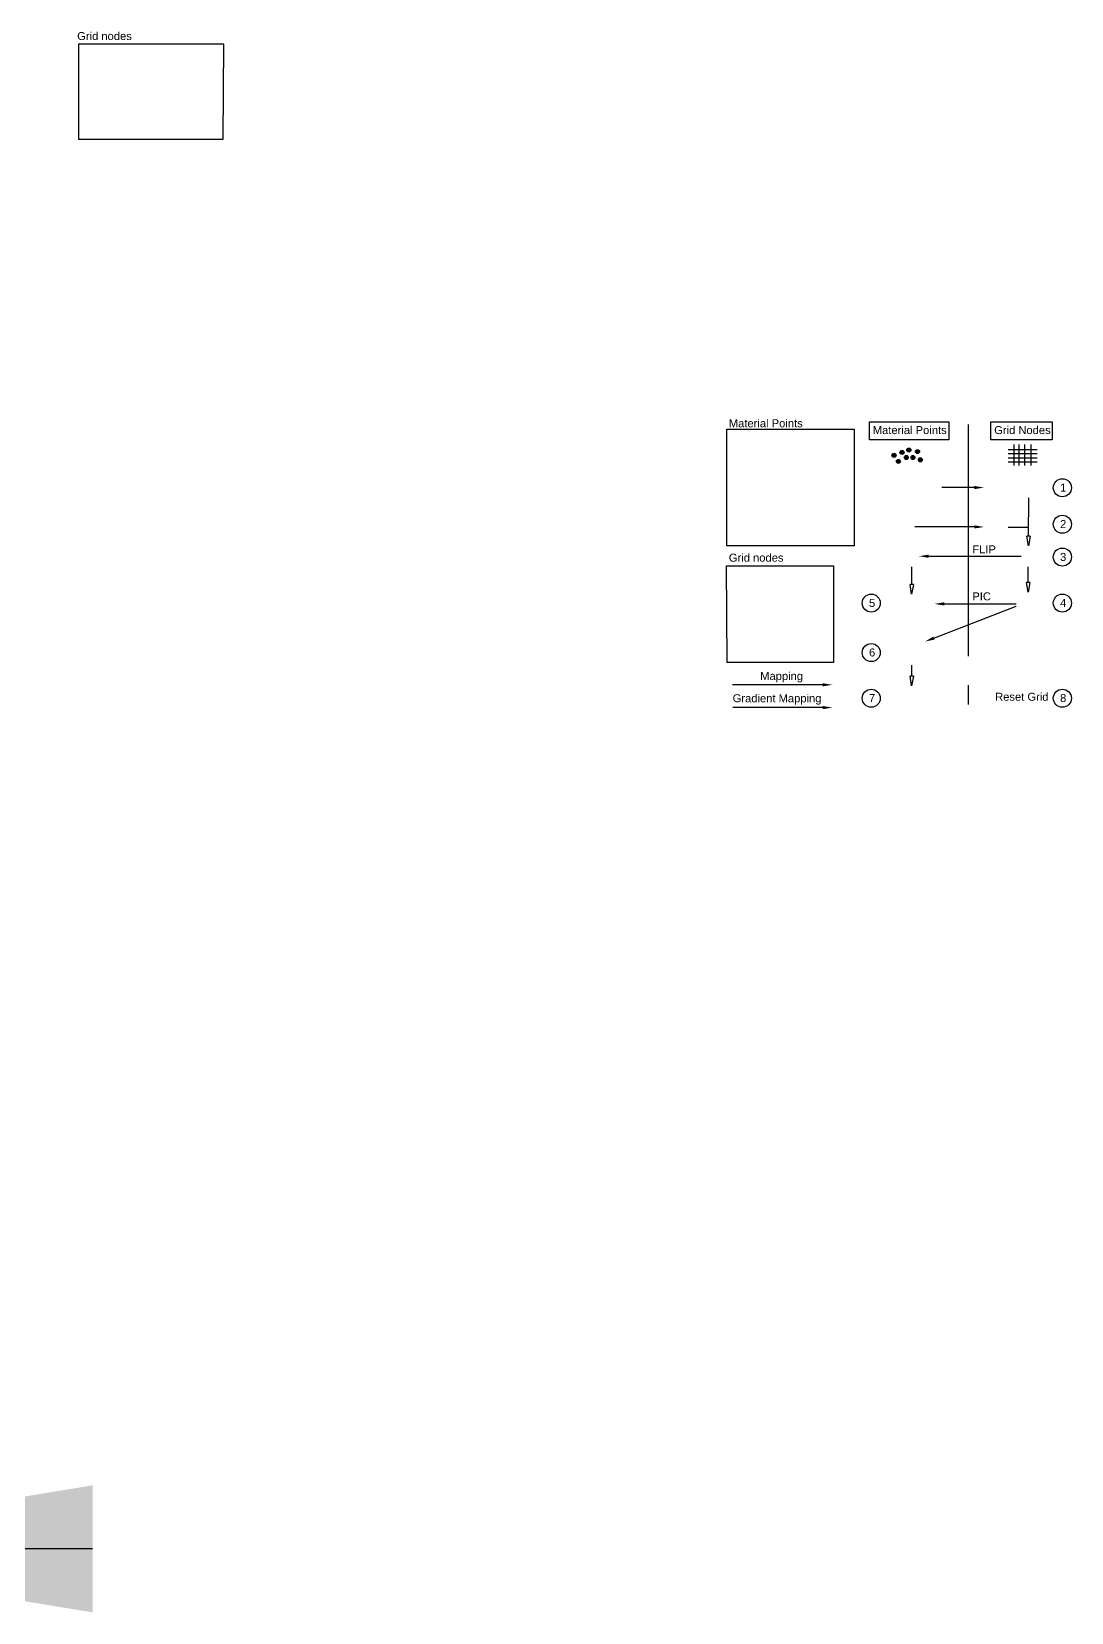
# Model space of a CAD drawing. Header units: inches. Extents: x -128 to 157, y -44 to 110.
# Drawn here: x 9.07 to 14.46, y 5.63 to 13.81 of the extents above; entities that cross this region are included whole.
import ezdxf
from ezdxf import colors
from ezdxf.entities.mleader import LeaderData, LeaderLine
from ezdxf.math import Vec2, Vec3

# ---------------------------------------------------------------- set-up
doc = ezdxf.new("R2010")
doc.units = ezdxf.units.IN
doc.header["$MEASUREMENT"] = 0
doc.linetypes.add('ACAD_ISO03W100', pattern=[30, 12, -18])
doc.linetypes.add('ACAD_ISO04W100', pattern=[30, 24, -3, 0, -3])
doc.styles.get("Standard").update_dxf_attribs({"font": 'arial.ttf'})
pattern_1 = [(45, (-0.11389, 0.1197), (-0.08838835, 0.08838835), [])]

# ---------------------------------------------------------------- blocks, each defined once
blk = doc.blocks.new('_ClosedBlank')
at = {"color": 0, "linetype": 'ByBlock', "lineweight": -2}
for p, q in [((-1, 0.17), (0, 0)), ((-1, 0.17), (-1, -0.17)), ((0, 0), (-1, -0.17))]:
    blk.add_line(p, q, dxfattribs=at)

msp = doc.modelspace()

# ---------------------------------------------------------------- hatches: boundary and pattern name
h = msp.add_hatch(color=256)
h.dxf.hatch_style = 1
h.paths.add_polyline_path([(13.52779, 11.62015, 1), (13.54879, 11.62015, 1)])
h = msp.add_hatch()
h.set_pattern_fill('ANSI31', color=256)
h.set_pattern_definition(pattern_1)
h.paths.add_polyline_path([(13.59022, 11.63551, 1), (13.56923, 11.63551, 1)])
h.paths.add_polyline_path([(13.62589, 11.64805, 1), (13.60489, 11.64805, 1)])
h.paths.add_polyline_path([(13.67047, 11.64013, 1), (13.64948, 11.64013, 1)])
h.paths.add_polyline_path([(13.66467, 11.59723, 1), (13.68567, 11.59723, 1)])
h.paths.add_polyline_path([(13.6257, 11.60911, 1), (13.6467, 11.60911, 1)])
h.paths.add_polyline_path([(13.61235, 11.60911, 1), (13.59135, 11.60911, 1)])
h.paths.add_polyline_path([(13.57194, 11.58883, 1), (13.55095, 11.58883, 1)])
h = msp.add_hatch()
h.set_pattern_fill('ANSI31', color=256)
h.set_pattern_definition(pattern_1)
h.paths.add_polyline_path([(13.59022, 11.63551, 1), (13.56923, 11.63551, 1)])
h.paths.add_polyline_path([(13.60489, 11.64805, 1), (13.62589, 11.64805, 1)])
h.paths.add_polyline_path([(13.67047, 11.64013, 1), (13.64948, 11.64013, 1)])
h.paths.add_polyline_path([(13.66467, 11.59723, 1), (13.68567, 11.59723, 1)])
h.paths.add_polyline_path([(13.6257, 11.60911, 1), (13.6467, 11.60911, 1)])
h = msp.add_hatch(color=256)
h.dxf.hatch_style = 1
h.paths.add_polyline_path([(13.56923, 11.63551, 1), (13.59022, 11.63551, 1)])
h = msp.add_hatch()
h.set_pattern_fill('ANSI31', color=256)
h.set_pattern_definition(pattern_1)
h.paths.add_polyline_path([(13.59022, 11.63551, 1), (13.56923, 11.63551, 1)])
h = msp.add_hatch(color=256)
h.dxf.hatch_style = 1
h.paths.add_polyline_path([(13.60489, 11.64805, 1), (13.62589, 11.64805, 1)])
h = msp.add_hatch()
h.set_pattern_fill('ANSI31', color=256)
h.set_pattern_definition(pattern_1)
h.paths.add_polyline_path([(13.62589, 11.64805, 1), (13.60489, 11.64805, 1)])
h = msp.add_hatch(color=256)
h.dxf.hatch_style = 1
h.paths.add_polyline_path([(13.64948, 11.64013, 1), (13.67047, 11.64013, 1)])
h = msp.add_hatch()
h.set_pattern_fill('ANSI31', color=256)
h.set_pattern_definition(pattern_1)
h.paths.add_polyline_path([(13.67047, 11.64013, 1), (13.64948, 11.64013, 1)])
h = msp.add_hatch(color=256)
h.dxf.hatch_style = 1
h.paths.add_polyline_path([(13.55095, 11.58883, 1), (13.57194, 11.58883, 1)])
h = msp.add_hatch()
h.set_pattern_fill('ANSI31', color=256)
h.set_pattern_definition([(45, (-0.11764, 0.108), (-0.08838835, 0.08838835), [])])
h.paths.add_polyline_path([(13.57194, 11.58883, 1), (13.55095, 11.58883, 1)])
h = msp.add_hatch(color=256)
h.dxf.hatch_style = 1
h.paths.add_polyline_path([(13.59135, 11.60911, 1), (13.61235, 11.60911, 1)])
h = msp.add_hatch()
h.set_pattern_fill('ANSI31', color=256)
h.set_pattern_definition(pattern_1)
h.paths.add_polyline_path([(13.61235, 11.60911, 1), (13.59135, 11.60911, 1)])
h = msp.add_hatch(color=256)
h.dxf.hatch_style = 1
h.paths.add_polyline_path([(13.6257, 11.60911, 1), (13.6467, 11.60911, 1)])
h = msp.add_hatch()
h.set_pattern_fill('ANSI31', color=256)
h.set_pattern_definition(pattern_1)
h.paths.add_polyline_path([(13.6467, 11.60911, 1), (13.6257, 11.60911, 1)])
h = msp.add_hatch(color=256)
h.dxf.hatch_style = 1
h.paths.add_polyline_path([(13.66467, 11.59723, 1), (13.68567, 11.59723, 1)])
h = msp.add_hatch(color=256)
h.dxf.hatch_style = 1
h.paths.add_polyline_path([(13.66467, 11.59723, 1), (13.68567, 11.59723, 1)])

# ---------------------------------------------------------------- linework, layer by layer
at = {"linetype": 'ACAD_ISO04W100', "ltscale": 0.05}
msp.add_line((13.9229, 11.78047), (13.9229, 10.30521), dxfattribs=at)
for p, q in [((14.13036, 11.6514), (14.27982, 11.6514)), ((14.13036, 11.62973), (14.27982, 11.62973)), ((14.15883, 11.67646), (14.15883, 11.56776)), ((14.18459, 11.67646), (14.18459, 11.56776)), ((14.21475, 11.67646), (14.21475, 11.56776)), ((14.24661, 11.67646), (14.24661, 11.56776)), ((14.13036, 11.60738), (14.27982, 11.60738)), ((14.13036, 11.58672), (14.27982, 11.58672)), ((14.13005, 11.2482), (14.23567, 11.2482))]:
    msp.add_line(p, q)
for points in [[(10.0681, 13.74927), (9.31563, 13.74927), (9.31653, 13.25716), (10.06542, 13.25716)], [(13.41156, 11.79365), (13.8217, 11.79365), (13.8217, 11.70097), (13.41156, 11.70097)], [(14.04004, 11.79365), (14.35819, 11.79365), (14.35819, 11.70097), (14.04004, 11.70097)], [(12.67264, 11.75516), (13.33181, 11.75516), (13.33181, 11.15117), (12.67264, 11.15117)], [(12.67096, 11.0489), (13.22502, 11.0489), (13.22502, 10.5475), (12.67453, 10.5475)]]:
    msp.add_lwpolyline(points, close=True)
for centre, radius in [((13.53829, 11.62015), 0.0105), ((13.57972, 11.63551), 0.0105), ((13.61539, 11.64805), 0.0105), ((13.65997, 11.64013), 0.0105), ((13.56145, 11.58883), 0.0105), ((13.60185, 11.60911), 0.0105), ((13.6362, 11.60911), 0.0105), ((13.67517, 11.59723), 0.0105), ((14.41017, 11.45277), 0.04675), ((14.41017, 11.26391), 0.04675), ((14.41017, 11.09395), 0.04675), ((13.42074, 10.85557), 0.04675), ((14.41017, 10.85557), 0.04675), ((13.42074, 10.59933), 0.04675), ((13.42074, 10.36326), 0.04675), ((14.41017, 10.36326), 0.04675)]:
    msp.add_circle(centre, radius)

# ---------------------------------------------------------------- texts
for s, insert, char_height, attachment_point in [('\\pxql;Grid nodes', (10.13142, 13.81189), 0.0414167, 3), ('Material Points', (12.68318, 11.80721), 0.0414167, 1), ('Material Points', (13.42864, 11.77194), 0.0414167, 1), ('Grid Nodes', (14.05712, 11.77194), 0.041417, 1), ('1', (14.39829, 11.47417), 0.04142, 1), ('2', (14.39829, 11.28532), 0.04142, 1), ('FLIP', (13.94398, 11.15464), 0.041417, 1), ('Grid nodes', (12.68318, 11.11152), 0.041417, 1), ('3', (14.39829, 11.11536), 0.04142, 1), ('PIC', (13.94398, 10.91111), 0.041417, 1), ('5', (13.40886, 10.87698), 0.04142, 1), ('4', (14.39829, 10.87698), 0.04142, 1), ('6', (13.40886, 10.62074), 0.04142, 1), ('Mapping', (12.84557, 10.49894), 0.041417, 1), ('Reset Grid', (14.06201, 10.3914), 0.041417, 1), ('Gradient Mapping', (12.70302, 10.38353), 0.0414167, 1), ('7', (13.40886, 10.38467), 0.04142, 1), ('8', (14.39829, 10.38467), 0.04142, 1)]:
    msp.add_mtext_dynamic_manual_height_columns(s, width=0.8224963, gutter_width=1, heights=[0], dxfattribs=dict(insert=insert, char_height=char_height, attachment_point=attachment_point))

# ---------------------------------------------------------------- leaders
ml = msp.add_multileader_mtext('Standard')
ml.set_content('', color=256)
ml.set_leader_properties()
ml.build(insert=Vec2(0, 0))
ml.multileader.update_dxf_attribs({"dogleg_length": 0, "arrow_head_size": 0.05})
ctx = ml.context
ctx.base_point, ctx.char_height, ctx.arrow_head_size, ctx.landing_gap_size, ctx.plane_origin = Vec3(13.60582, 11.45368), 0.18, 0.05, 0.09, Vec3(13.82099, 11.35022)
ctx.text_align_type = 2
notes = []
notes.append((ctx, [(1, (1, 1, 0), (13.78582, 11.45368), (-1, 0), 0, [(0, [(14.00463, 11.45363)], 0, [])])]))
ctx.mtext.insert, ctx.mtext.alignment, ctx.mtext.flow_direction = Vec3(13.69582, 11.54368), 3, 5
ml = msp.add_multileader_mtext('Standard')
ml.set_content('', color=256)
ml.set_leader_properties()
ml.set_arrow_properties(name='CLOSEDBLANK')
ml.build(insert=Vec2(0, 0))
ml.multileader.update_dxf_attribs({"dogleg_length": 0, "arrow_head_size": 0.05})
ctx = ml.context
ctx.base_point, ctx.char_height, ctx.arrow_head_size, ctx.landing_gap_size, ctx.plane_origin = Vec3(14.23574, 11.40013), 0.18, 0.05, 0.09, Vec3(14.05154, 11.04877)
notes.append((ctx, [(0, (1, 1, 0), (14.23574, 11.40013), (1, 0), 0, [(0, [(14.23518, 11.15218)], 0, [])])]))
ctx.mtext.insert, ctx.mtext.flow_direction = Vec3(14.32574, 11.49013), 5
at = {"linetype": 'ACAD_ISO03W100', "ltscale": 0.005}
ml = msp.add_multileader_mtext('Standard', dxfattribs=at)
ml.set_content('', color=256)
ml.set_leader_properties(linetype='ACAD_ISO03W100')
ml.build(insert=Vec2(0, 0))
ml.multileader.update_dxf_attribs({"dogleg_length": 0, "arrow_head_size": 0.05})
ctx = ml.context
ctx.base_point, ctx.char_height, ctx.arrow_head_size, ctx.landing_gap_size, ctx.plane_origin = Vec3(13.46636, 11.24994), 0.18, 0.05, 0.09, Vec3(13.82099, 11.14645)
ctx.text_align_type = 2
notes.append((ctx, [(1, (1, 1, 0), (13.64636, 11.24994), (-1, 0), 0, [(0, [(14.00463, 11.24986)], 0, [])])]))
ctx.mtext.insert, ctx.mtext.alignment, ctx.mtext.flow_direction = Vec3(13.55636, 11.33994), 3, 5
ml = msp.add_multileader_mtext('Standard')
ml.set_content('', color=256)
ml.set_leader_properties()
ml.set_arrow_properties(name='CLOSEDBLANK')
ml.build(insert=Vec2(0, 0))
ml.multileader.update_dxf_attribs({"dogleg_length": 0, "arrow_head_size": 0.05})
ctx = ml.context
ctx.base_point, ctx.char_height, ctx.arrow_head_size, ctx.landing_gap_size, ctx.plane_origin = Vec3(13.63051, 11.04372), 0.18, 0.05, 0.09, Vec3(13.44615, 10.79837)
notes.append((ctx, [(0, (1, 1, 0), (13.63051, 11.04372), (1, 0), 0, [(0, [(13.62978, 10.90177)], 0, [])])]))
ctx.mtext.insert, ctx.mtext.flow_direction = Vec3(13.72051, 11.13372), 5
ml = msp.add_multileader_mtext('Standard')
ml.set_content('', color=256)
ml.set_leader_properties()
ml.build(insert=Vec2(0, 0))
ml.multileader.update_dxf_attribs({"dogleg_length": 0, "arrow_head_size": 0.05})
ctx = ml.context
ctx.base_point, ctx.char_height, ctx.arrow_head_size, ctx.landing_gap_size, ctx.plane_origin = Vec3(14.19747, 11.09835), 0.18, 0.05, 0.09, Vec3(13.56467, 10.80778)
notes.append((ctx, [(0, (1, 1, 0), (14.19747, 11.09835), (1, 0), 0, [(0, [(13.66721, 11.09825)], 0, [])])]))
ctx.mtext.insert, ctx.mtext.flow_direction = Vec3(14.28747, 11.18835), 5
ml = msp.add_multileader_mtext('Standard')
ml.set_content('', color=256)
ml.set_leader_properties()
ml.set_arrow_properties(name='CLOSEDBLANK')
ml.build(insert=Vec2(0, 0))
ml.multileader.update_dxf_attribs({"dogleg_length": 0, "arrow_head_size": 0.05})
ctx = ml.context
ctx.base_point, ctx.char_height, ctx.arrow_head_size, ctx.landing_gap_size, ctx.plane_origin = Vec3(14.23376, 11.04322), 0.18, 0.05, 0.09, Vec3(14.04949, 10.80851)
notes.append((ctx, [(0, (1, 1, 0), (14.23376, 11.04322), (1, 0), 0, [(0, [(14.23313, 10.91191)], 0, [])])]))
ctx.mtext.insert, ctx.mtext.flow_direction = Vec3(14.32376, 11.13322), 5
ml = msp.add_multileader_mtext('Standard', dxfattribs=at)
ml.set_content('', color=256)
ml.set_leader_properties()
ml.build(insert=Vec2(0, 0))
ml.multileader.update_dxf_attribs({"dogleg_length": 0, "arrow_head_size": 0.05})
ctx = ml.context
ctx.base_point, ctx.char_height, ctx.arrow_head_size, ctx.landing_gap_size, ctx.plane_origin = Vec3(14.17179, 10.83901), 0.18, 0.05, 0.09, Vec3(13.51515, 10.55304)
notes.append((ctx, [(0, (1, 1, 0), (14.17179, 10.83901), (1, 0), 0, [(0, [(13.69878, 10.65645)], 0, [])])]))
ctx.mtext.insert, ctx.mtext.flow_direction = Vec3(14.26179, 10.92901), 5
ml = msp.add_multileader_mtext('Standard')
ml.set_content('', color=256)
ml.set_leader_properties()
ml.build(insert=Vec2(0, 0))
ml.multileader.update_dxf_attribs({"dogleg_length": 0, "arrow_head_size": 0.05})
ctx = ml.context
ctx.base_point, ctx.char_height, ctx.arrow_head_size, ctx.landing_gap_size, ctx.plane_origin = Vec3(14.17069, 10.85197), 0.18, 0.05, 0.09, Vec3(13.56467, 10.74791)
notes.append((ctx, [(0, (1, 1, 0), (14.17069, 10.85197), (1, 0), 0, [(0, [(13.74831, 10.85131)], 0, [])])]))
ctx.mtext.insert, ctx.mtext.flow_direction = Vec3(14.26069, 10.94197), 5
ml = msp.add_multileader_mtext('Standard')
ml.set_content('', color=256)
ml.set_leader_properties()
ml.set_arrow_properties(name='CLOSEDBLANK')
ml.build(insert=Vec2(0, 0))
ml.multileader.update_dxf_attribs({"dogleg_length": 0, "arrow_head_size": 0.05})
ctx = ml.context
ctx.base_point, ctx.char_height, ctx.arrow_head_size, ctx.landing_gap_size, ctx.plane_origin = Vec3(13.63051, 10.53458), 0.18, 0.05, 0.09, Vec3(13.44615, 10.32309)
notes.append((ctx, [(0, (1, 1, 0), (13.63051, 10.53458), (1, 0), 0, [(0, [(13.62978, 10.4265)], 0, [])])]))
ctx.mtext.insert, ctx.mtext.flow_direction = Vec3(13.72051, 10.62458), 5
ml = msp.add_multileader_mtext('Standard')
ml.set_content('', color=256)
ml.set_leader_properties()
ml.build(insert=Vec2(0, 0))
ml.multileader.update_dxf_attribs({"dogleg_length": 0, "arrow_head_size": 0.05})
ctx = ml.context
ctx.base_point, ctx.char_height, ctx.arrow_head_size, ctx.landing_gap_size, ctx.plane_origin = Vec3(12.52146, 10.43283), 0.18, 0.05, 0.09, Vec3(13.03558, 10.32909)
ctx.text_align_type = 2
notes.append((ctx, [(1, (1, 1, 0), (12.70146, 10.43283), (-1, 0), 0, [(0, [(13.21922, 10.4325)], 0, [])])]))
ctx.mtext.insert, ctx.mtext.alignment, ctx.mtext.flow_direction = Vec3(12.61146, 10.52283), 3, 5
ml = msp.add_multileader_mtext('Standard', dxfattribs=at)
ml.set_content('', color=256)
ml.set_leader_properties(linetype='ACAD_ISO03W100')
ml.build(insert=Vec2(0, 0))
ml.multileader.update_dxf_attribs({"dogleg_length": 0, "arrow_head_size": 0.05})
ctx = ml.context
ctx.base_point, ctx.char_height, ctx.arrow_head_size, ctx.landing_gap_size, ctx.plane_origin = Vec3(12.5231, 10.31436), 0.18, 0.05, 0.09, Vec3(13.03558, 10.21122)
ctx.text_align_type = 2
notes.append((ctx, [(1, (1, 1, 0), (12.7031, 10.31436), (-1, 0), 0, [(0, [(13.21922, 10.31463)], 0, [])])]))
ctx.mtext.insert, ctx.mtext.alignment, ctx.mtext.flow_direction = Vec3(12.6131, 10.40436), 3, 5
at = {"ltscale": 0.1}
ml = msp.add_multileader_mtext('Standard', dxfattribs=at)
ml.set_content(' ', color=256)
ml.set_leader_properties()
ml.build(insert=Vec2(0, 0))
ml.multileader.update_dxf_attribs({"dogleg_length": 0, "arrow_head_size": 2})
ctx = ml.context
ctx.base_point, ctx.char_height, ctx.arrow_head_size, ctx.landing_gap_size, ctx.plane_origin = Vec3(7.60184, 5.95924), 0.18, 2, 0.09, Vec3(7.38886, 5.95924)
notes.append((ctx, [(0, (1, 1, 0), (7.60184, 5.95924), (1, 0), 0, [(0, [(7.38886, 5.95924)], 0, [])])]))
ctx.mtext.insert, ctx.mtext.flow_direction = Vec3(7.69184, 6.04924), 5
for ctx, leaders in notes:
    for number, flags, end, landing, length, lines in leaders:
        leader = LeaderData()
        leader.index, (leader.has_last_leader_line, leader.has_dogleg_vector, leader.attachment_direction) = number, flags
        leader.last_leader_point, leader.dogleg_vector, leader.dogleg_length = Vec3(end), Vec3(landing), length
        for number, points, colour, breaks in lines:
            line = LeaderLine()
            line.index, line.vertices, line.color, line.breaks = number, Vec3.list(points), colors.encode_raw_color(colour), breaks
            leader.lines.append(line)
        ctx.leaders.append(leader)

doc.saveas('drawing.dxf')
